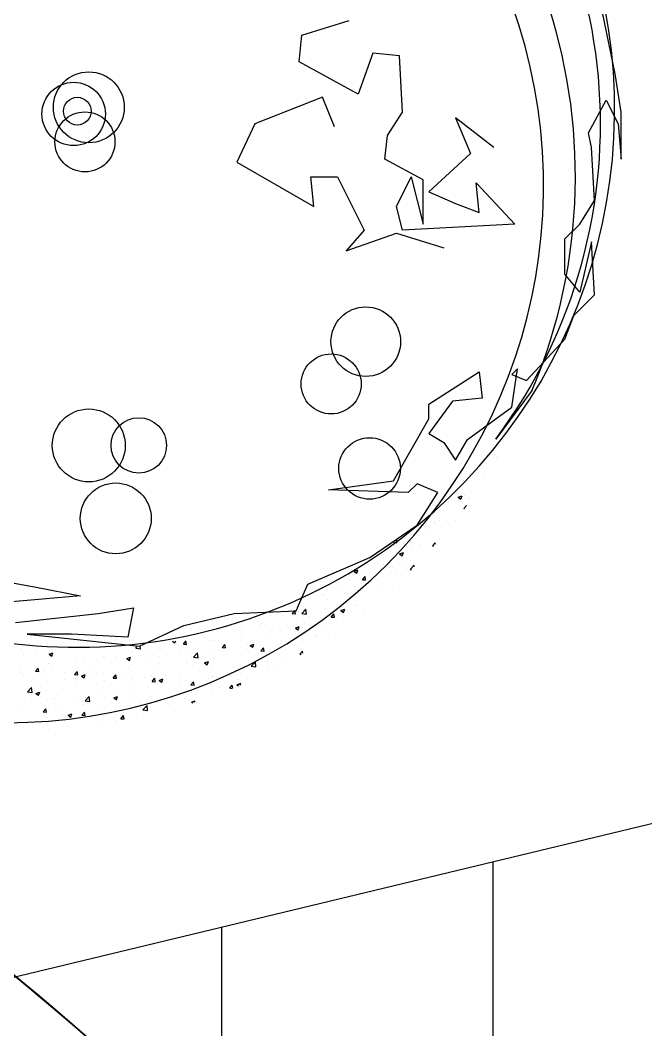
# Model space of a CAD drawing. Extents: x 652 to 897, y 187 to 370.
# Drawn here: x 831.361 to 831.91, y 223.613 to 224.5 of the extents above; entities that cross this region are included whole.
import ezdxf

# ---------------------------------------------------------------- set-up
doc = ezdxf.new("R2010")
doc.units = 0
doc.layers.get('0').update_dxf_attribs({"linetype": 'CONTINUOUS'})
doc.layers.add('40', color=3, linetype='CONTINUOUS')
doc.layers.add('ROAD', color=1, linetype='CONTINUOUS')

# ---------------------------------------------------------------- blocks, each defined once
blk = doc.blocks.new('PLANT90')
for radius, start, end in [(5000, 98.1984, 120.329), (5000, 53.1984, 75.329), (4350, 98.1984, 120.329), (4350, 53.1984, 75.329), (5000, 143.1984, 165.329), (4350, 143.1984, 165.329), (5000, 8.1984, 30.329), (4350, 8.1984, 30.329), (4350, 188.1984, 210.329), (5000, 188.1984, 210.329), (4350, 323.1984, 345.329), (5000, 323.1984, 345.329), (4350, 233.1984, 255.329), (4350, 278.1984, 300.329), (5000, 233.1984, 255.329), (5000, 278.1984, 300.329)]:
    blk.add_arc((121.2, -11.9), radius, start, end)
blk = doc.blocks.new('WH34')
at = {"layer": '40', "color": 3}
for p, q in [((214.18, -111.43), (197.29, -134.05)), ((211.74, -116.64), (211.74, -116.64)), ((207.33, -121.23), (207.33, -121.23)), ((198.15, -135.16), (198.15, -135.16)), ((202.36, -133.94), (202.36, -133.94)), ((196.53, -141.12), (196.53, -141.12)), ((197.85, -143.48), (197.85, -143.48)), ((198.28, -141.97), (198.28, -141.97)), ((187.94, -149.11), (187.94, -149.11)), ((182.23, -153.08), (182.23, -153.08)), ((184.91, -153.41), (184.91, -153.41)), ((189.42, -149.51), (189.42, -149.51)), ((191.7, -151.83), (191.7, -151.83)), ((175.66, -162.94), (175.66, -162.94)), ((179.17, -158.86), (179.17, -158.86)), ((179.94, -160.97), (181.69, -160.3)), ((179.94, -160.97), (181.19, -161.81)), ((181.18, -161.81), (181.69, -160.3)), ((182.91, -160.36), (182.91, -160.36)), ((184.61, -161.73), (184.61, -161.73)), ((185.13, -161.69), (185.13, -161.69)), ((171.77, -163.49), (171.77, -163.49)), ((182.53, -166.18), (183.73, -164.74)), ((182.53, -166.18), (182.81, -166.2)), ((183.76, -164.93), (183.73, -164.75)), ((171.47, -171.81), (171.47, -171.81)), ((174.3, -171.64), (174.3, -171.64)), ((178.55, -171.55), (178.55, -171.55)), ((162.82, -173.62), (162.82, -173.62)), ((166.23, -174.43), (166.23, -174.43)), ((169.08, -172.8), (169.08, -172.8)), ((150.13, -181.85), (150.31, -181.63)), ((150.13, -181.85), (151.63, -181.98)), ((151.63, -181.98), (151.41, -180.79)), ((152.72, -180.28), (152.72, -180.28)), ((158.18, -182.01), (158.18, -182.01)), ((167.3, -177.78), (167.3, -177.78)), ((168.06, -183.42), (169.27, -181.98)), ((169.39, -182.63), (169.27, -181.98)), ((171.17, -180.13), (171.17, -180.13)), ((152.85, -187.16), (154.6, -186.49)), ((154.1, -188.01), (154.6, -186.5)), ((155.98, -183.78), (155.98, -183.78)), ((156.25, -183.48), (156.25, -183.48)), ((158.71, -185.77), (158.71, -185.77)), ((162.5, -182.66), (162.5, -182.66)), ((168.06, -183.42), (168.65, -183.47)), ((144.13, -188.27), (144.13, -188.27)), ((152.85, -187.16), (154.1, -188)), ((157.88, -190.33), (157.88, -190.33)), ((131.85, -195.23), (133.6, -194.56)), ((131.85, -195.23), (133.09, -196.07)), ((133.09, -196.07), (133.6, -194.56)), ((133.88, -195.42), (133.88, -195.42)), ((137.77, -195.99), (137.77, -195.99)), ((145.25, -191.93), (145.25, -191.93)), ((149.67, -193.34), (149.67, -193.34)), ((155.93, -192.52), (155.93, -192.52)), ((157.68, -194.43), (159.62, -192.4)), ((157.68, -194.43), (158.15, -194.5)), ((159.69, -192.96), (159.62, -192.4)), ((129.7, -198.79), (129.7, -198.79)), ((135.67, -199.08), (136.88, -197.65)), ((135.67, -199.08), (137.16, -199.21)), ((137.16, -199.22), (136.87, -197.65)), ((139.1, -199.52), (139.1, -199.52)), ((143.04, -199.35), (143.04, -199.35)), ((144.95, -200.25), (144.95, -200.25)), ((151.12, -196.55), (151.12, -196.55)), ((153.68, -197.02), (153.68, -197.02)), ((119.13, -203.89), (119.13, -203.89)), ((124.52, -202.03), (124.52, -202.03)), ((127.3, -205.28), (127.3, -205.28)), ((132.11, -202.01), (132.11, -202.01)), ((143.09, -203.2), (143.09, -203.2)), ((149.35, -202.38), (149.35, -202.38)), ((111.58, -207.35), (111.58, -207.35)), ((117.84, -206.53), (117.84, -206.53)), ((119.45, -208.13), (119.45, -208.13)), ((132.8, -208.7), (132.8, -208.7)), ((103.28, -214.75), (104.48, -213.31)), ((104.77, -214.88), (104.48, -213.32)), ((106.19, -213.81), (106.19, -213.81)), ((107.63, -214.64), (109.58, -212.62)), ((107.63, -214.64), (109.85, -214.99)), ((109.85, -214.99), (109.58, -212.62)), ((118.82, -212.21), (118.82, -212.21)), ((125.77, -213.36), (127.52, -212.68)), ((125.77, -213.36), (127.01, -214.2)), ((127.01, -214.2), (127.51, -212.69)), ((131.81, -210.34), (131.81, -210.34)), ((136.52, -213.06), (136.52, -213.06)), ((89.21, -219.29), (89.21, -219.29)), ((93.36, -215.57), (93.36, -215.57)), ((103.28, -214.75), (104.77, -214.88)), ((105, -217.21), (105, -217.21)), ((111.26, -216.39), (111.26, -216.39)), ((120.73, -215.14), (120.73, -215.14)), ((121.21, -216.32), (122.41, -214.88)), ((121.21, -216.32), (122.7, -216.45)), ((122.7, -216.45), (122.41, -214.89)), ((123.49, -216.94), (123.49, -216.94)), ((73.48, -221.36), (73.48, -221.36)), ((79.74, -220.54), (79.74, -220.54)), ((79.82, -222.58), (79.82, -222.58)), ((87.89, -219.78), (87.89, -219.78)), ((93.05, -223.89), (93.05, -223.89)), ((93.16, -223.14), (93.16, -223.14)), ((94.33, -221.95), (94.33, -221.95)), ((101.24, -220.35), (101.24, -220.35)), ((104.76, -221.42), (106.51, -220.75)), ((104.76, -221.42), (106, -222.26)), ((105.89, -222.13), (105.89, -222.13)), ((106, -222.26), (106.51, -220.75)), ((106.51, -223.7), (106.51, -223.7)), ((108.91, -219.45), (108.91, -219.45)), ((114.58, -220.91), (114.58, -220.91)), ((118.52, -220.53), (118.52, -220.53)), ((47.93, -227.55), (49.07, -228.32)), ((49.07, -228.32), (49.42, -227.26)), ((52.95, -228.85), (54.16, -227.41)), ((54.44, -228.98), (54.15, -227.42)), ((65.17, -226.95), (65.17, -226.95)), ((67.44, -227.37), (67.44, -227.37)), ((79.75, -224.45), (79.75, -224.45)), ((80.07, -225.77), (80.07, -225.77)), ((98.42, -227.07), (98.42, -227.07)), ((100.32, -227.44), (100.32, -227.44)), ((104.68, -226.25), (104.68, -226.25)), ((114.15, -225), (114.15, -225)), ((114.9, -224.93), (114.9, -224.93)), ((119.85, -224.27), (119.85, -224.27)), ((-21.99, -231.28), (-21.99, -231.28)), ((-14.8, -232.99), (-14.8, -232.99)), ((-9.11, -233.54), (-7.36, -232.87)), ((-7.87, -234.38), (-7.36, -232.87)), ((28.99, -232.6), (28.99, -232.6)), ((30.9, -230.72), (31.48, -230.12)), ((30.9, -230.72), (33.12, -231.07)), ((33.12, -231.07), (32.99, -229.93)), ((36.01, -231.96), (36.01, -231.96)), ((41.62, -231), (41.62, -231)), ((42.88, -230.8), (42.88, -230.8)), ((50.59, -229.46), (50.59, -229.46)), ((51.12, -233.3), (51.12, -233.3)), ((52.95, -228.85), (54.44, -228.98)), ((54.61, -229.13), (54.61, -229.13)), ((56.23, -231.36), (56.23, -231.36)), ((57.58, -234.86), (59.53, -232.83)), ((59.8, -235.21), (59.53, -232.83)), ((66.91, -231.22), (66.91, -231.22)), ((69.57, -231.93), (69.57, -231.93)), ((70.88, -230.42), (72.09, -228.98)), ((70.88, -230.42), (72.38, -230.55)), ((71.16, -232.44), (71.16, -232.44)), ((72.37, -230.55), (72.09, -228.98)), ((73.17, -230.4), (73.17, -230.4)), ((82.63, -229.15), (82.63, -229.15)), ((82.92, -232.49), (82.92, -232.49)), ((83.75, -229.48), (85.5, -228.81)), ((83.75, -229.48), (85, -230.32)), ((85, -230.32), (85.5, -228.81)), ((85.74, -229.94), (85.74, -229.94)), ((88.81, -231.99), (90.02, -230.55)), ((88.81, -231.99), (90.31, -232.12)), ((90.31, -232.12), (90.02, -230.55)), ((92.75, -232.22), (92.75, -232.22)), ((96.26, -233.05), (96.26, -233.05)), ((105.59, -230.46), (105.59, -230.46)), ((106.74, -233.56), (107.95, -232.12)), ((108.13, -233.08), (107.95, -232.12)), ((-21.06, -233.81), (-21.06, -233.81)), ((-9.45, -237.84), (-9.45, -237.84)), ((-9.11, -233.54), (-7.86, -234.38)), ((3.17, -236.24), (3.17, -236.24)), ((6.85, -236.96), (6.85, -236.96)), ((16.16, -234.36), (16.16, -234.36)), ((19.6, -237.45), (19.6, -237.45)), ((21.43, -234.46), (21.43, -234.46)), ((26.82, -235.54), (28.57, -234.87)), ((26.82, -235.54), (28.06, -236.38)), ((28.06, -236.39), (28.57, -234.88)), ((35.39, -235.37), (35.39, -235.37)), ((41.65, -234.55), (41.65, -234.55)), ((42, -237.45), (42, -237.45)), ((54.3, -237.45), (54.3, -237.45)), ((56.58, -234.95), (56.58, -234.95)), ((57.58, -234.86), (59.8, -235.2)), ((62.75, -237.55), (64.5, -236.87)), ((62.75, -237.55), (63.99, -238.39)), ((63.99, -238.39), (64.5, -236.88)), ((67.14, -235.69), (67.14, -235.69)), ((79.77, -234.09), (79.77, -234.09)), ((84.26, -239), (86.21, -236.97)), ((86.48, -239.34), (86.21, -236.97)), ((91.85, -236.93), (91.85, -236.93)), ((98.11, -236.11), (98.11, -236.11)), ((106.74, -233.56), (107.24, -233.6)), ((-22.31, -241.97), (-22.31, -241.97)), ((-22.29, -239.6), (-22.29, -239.6)), ((-15.37, -241.32), (-15.37, -241.32)), ((-15.31, -241.38), (-14.1, -239.94)), ((-15.31, -241.38), (-13.81, -241.51)), ((-13.81, -241.51), (-14.1, -239.94)), ((-11.91, -241.6), (-11.91, -241.6)), ((-7.73, -239.47), (-7.73, -239.47)), ((-2.02, -241.88), (-2.02, -241.88)), ((2.62, -242.95), (3.83, -241.51)), ((4.12, -243.08), (3.83, -241.51)), ((3.88, -239.52), (3.88, -239.52)), ((10.14, -238.7), (10.14, -238.7)), ((11.32, -242.45), (11.32, -242.45)), ((12.84, -242.45), (12.84, -242.45)), ((15.85, -242.69), (15.85, -242.69)), ((27.42, -239.95), (27.42, -239.95)), ((28.69, -240.93), (28.69, -240.93)), ((41.32, -239.32), (41.32, -239.32)), ((60.33, -241.08), (60.33, -241.08)), ((66.59, -240.26), (66.59, -240.26)), ((76.06, -239.01), (76.06, -239.01)), ((79.46, -242.41), (79.46, -242.41)), ((80.7, -241.19), (80.7, -241.19)), ((84.26, -239), (86.49, -239.34)), ((92.45, -240.54), (92.45, -240.54)), ((95.28, -238.69), (95.28, -238.69)), ((-21.38, -242.85), (-21.38, -242.85)), ((-10.1, -244.68), (-10.1, -244.68)), ((-9.76, -246.16), (-9.76, -246.16)), ((-1.74, -244.96), (-1.74, -244.96)), ((2.62, -242.95), (4.12, -243.08)), ((2.87, -244.56), (2.87, -244.56)), ((3.25, -245.24), (3.25, -245.24)), ((5.81, -243.61), (7.57, -242.94)), ((5.81, -243.61), (7.06, -244.45)), ((7.06, -244.45), (7.56, -242.94)), ((13.03, -247.31), (13.03, -247.31)), ((16.59, -245.8), (16.59, -245.8)), ((20.56, -244.52), (21.76, -243.08)), ((20.56, -244.52), (22.05, -244.65)), ((22.05, -244.65), (21.76, -243.08)), ((24.67, -243.01), (24.67, -243.01)), ((28.82, -245.23), (28.82, -245.23)), ((29.94, -246.37), (29.94, -246.37)), ((35.07, -244.41), (35.07, -244.41)), ((38.01, -243.57), (38.01, -243.57)), ((38.49, -246.08), (39.69, -244.65)), ((38.49, -246.08), (39.98, -246.22)), ((39.98, -246.22), (39.69, -244.65)), ((41.74, -245.61), (43.49, -244.94)), ((41.74, -245.61), (42.99, -246.45)), ((42.99, -246.45), (43.49, -244.94)), ((43.28, -246.93), (43.28, -246.93)), ((44.54, -243.16), (44.54, -243.16)), ((51.36, -244.14), (51.36, -244.14)), ((51.55, -246.2), (51.55, -246.2)), ((54, -245.77), (54, -245.77)), ((56.42, -247.65), (57.62, -246.22)), ((57.91, -247.79), (57.62, -246.22)), ((64.7, -244.7), (64.7, -244.7)), ((66.13, -243.69), (66.13, -243.69)), ((66.83, -244.01), (66.83, -244.01)), ((77.67, -247.61), (79.42, -246.94)), ((78.05, -245.26), (78.05, -245.26)), ((79.13, -247.8), (79.42, -246.94)), ((-19.15, -250.94), (-17.2, -248.91)), ((-19.15, -250.94), (-16.92, -251.28)), ((-18.49, -251.46), (-18.49, -251.46)), ((-16.92, -251.28), (-17.2, -248.91)), ((-16.32, -247.46), (-16.32, -247.46)), ((-15.19, -251.67), (-13.44, -251)), ((-15.19, -251.67), (-13.95, -252.51)), ((-13.95, -252.51), (-13.44, -251)), ((-2.7, -249.38), (-2.7, -249.38)), ((3.56, -248.56), (3.56, -248.56)), ((15.55, -251.01), (15.55, -251.01)), ((22.39, -251.2), (22.39, -251.2)), ((28.39, -249.25), (28.39, -249.25)), ((36.97, -248.7), (36.97, -248.7)), ((41.01, -247.65), (41.01, -247.65)), ((53.75, -250.94), (53.75, -250.94)), ((56.42, -247.65), (57.91, -247.78)), ((56.63, -247.5), (56.63, -247.5)), ((60.01, -250.12), (60.01, -250.12)), ((69.48, -248.87), (69.48, -248.87)), ((69.97, -248.06), (69.97, -248.06)), ((74.35, -249.22), (75.56, -247.79)), ((74.35, -249.22), (75.52, -249.32)), ((75.81, -249.2), (75.55, -247.79)), ((77.67, -247.61), (78.41, -248.11)), ((-20.34, -254.03), (-20.34, -254.03)), ((-10.06, -254.48), (-10.06, -254.48)), ((-7, -254.59), (-7, -254.59)), ((-6.77, -256.21), (-6.77, -256.21)), ((2.57, -252.88), (2.57, -252.88)), ((6.35, -255.15), (6.35, -255.15)), ((7.53, -255.07), (9.48, -253.04)), ((7.53, -255.07), (9.76, -255.42)), ((7.81, -253.7), (7.81, -253.7)), ((9.76, -255.42), (9.48, -253.05)), ((19.69, -255.72), (19.69, -255.72)), ((20.74, -253.67), (22.49, -253)), ((20.74, -253.67), (21.98, -254.51)), ((21.98, -254.51), (22.49, -253)), ((22.24, -255.09), (22.24, -255.09)), ((28.5, -254.27), (28.5, -254.27)), ((33.04, -256.28), (33.04, -256.28)), ((37.97, -253.02), (37.97, -253.02)), ((40.71, -255.97), (40.71, -255.97)), ((53.69, -254.1), (53.69, -254.1)), ((56.67, -255.68), (58.42, -255)), ((56.67, -255.68), (57.24, -256.06)), ((58.16, -255.76), (58.42, -255.01)), ((66.53, -252.33), (66.53, -252.33)), ((-21.35, -258.71), (-21.35, -258.71)), ((-11.84, -260.18), (-10.63, -258.75)), ((-11.84, -260.18), (-10.34, -260.31)), ((-10.35, -260.32), (-10.63, -258.75)), ((-9.28, -259.24), (-9.28, -259.24)), ((-3.02, -258.42), (-3.02, -258.42)), ((-0.27, -261.74), (1.48, -261.06)), ((0.97, -262.58), (1.48, -261.07)), ((2.26, -261.2), (2.26, -261.2)), ((6.09, -261.75), (7.3, -260.32)), ((6.45, -257.17), (6.45, -257.17)), ((7.59, -261.89), (7.3, -260.32)), ((15.25, -259.33), (15.25, -259.33)), ((28.08, -257.57), (28.08, -257.57)), ((34.21, -259.21), (36.16, -257.18)), ((34.21, -259.21), (36.44, -259.56)), ((36.44, -259.56), (36.16, -257.18)), ((46.38, -256.84), (46.38, -256.84)), ((-10.37, -262.81), (-10.37, -262.81)), ((-0.27, -261.74), (0.98, -262.58)), ((6.09, -261.75), (7.59, -261.88)), ((15.66, -264.95), (15.66, -264.95)), ((21.92, -264.13), (21.92, -264.13)), ((24.02, -263.32), (25.23, -261.88)), ((24.02, -263.32), (25.52, -263.45)), ((25.52, -263.45), (25.23, -261.89)), ((31.39, -262.88), (31.39, -262.88)), ((-11.87, -267.36), (-11.87, -267.36)), ((-9.59, -268.28), (-9.59, -268.28)), ((-0.13, -267.03), (-0.13, -267.03))]:
    blk.add_line(p, q, dxfattribs=at)
for points in [[(-53.33, -195.66), (-15.1, -202.48), (5.37, -206.58), (-42.41, -210.67)], [(-24.66, -218.85), (13.56, -214.76), (29.94, -212.03), (27.21, -225.67), (1.28, -224.31), (-19.2, -224.31), (32.67, -229.77), (53.15, -220.22), (76.35, -214.76), (105.02, -213.4), (110.48, -201.12), (139.14, -188.84), (160.98, -173.84), (170.54, -158.83), (160.98, -154.74), (156.89, -158.83), (120.03, -157.47), (150.06, -153.38), (166.44, -124.73), (166.44, -117.91), (189.65, -102.91), (191.01, -115.19), (177.36, -116.55), (166.44, -131.55), (173.27, -135.65), (178.73, -143.83), (184.19, -134.28), (204.66, -119.28), (207.39, -101.54), (204.66, -104.27), (211.49, -107), (229.23, -87.9), (233.33, -76.99), (242.88, -67.44), (241.52, -42.89), (236.06, -66.08), (229.23, -57.9), (229.23, -41.53), (236.06, -34.71), (242.88, -23.79), (241.52, 0.76), (240.15, 7.58), (248.34, 22.58), (253.8, 11.67), (255.17, -4.7), (255.17, 17.13), (252.44, 34.86), (245.61, 67.6)], [(196.47, 0.76), (178.73, 14.4), (185.55, -1.97), (166.44, -19.7), (178.73, -25.16), (189.65, -29.25), (188.28, -15.61), (206.03, -34.71), (154.16, -37.43), (151.43, -26.52), (158.25, -12.88), (163.71, -34.71), (163.71, -14.25), (145.97, -4.7), (147.33, 6.22), (154.16, 17.13), (152.79, 43.04), (140.51, 44.41), (133.68, 25.31), (106.38, 40.32), (107.75, 52.59), (129.59, 59.41)], [(122.76, 10.31), (117.3, 23.95), (85.91, 11.67), (77.72, -6.06), (113.21, -26.52), (111.84, -12.88), (124.13, -12.88), (136.41, -37.43), (128.22, -46.98), (151.43, -38.8), (173.27, -45.62)]]:
    blk.add_lwpolyline(points, dxfattribs=at)
for centre, radius in [((9.25, 19.31), 16.38), ((2.25, 16.23), 14.64), ((3.91, 17.53), 6.4), ((7.47, 3.32), 13.88), ((137.22, -89.03), 16.08), ((121.22, -108.57), 13.88), ((9.25, -136.99), 16.86), ((32.35, -136.99), 12.81), ((138.99, -147.64), 14.21), ((21.69, -170.73), 16.38)]:
    blk.add_circle(centre, radius, dxfattribs=at)
for centre, radius, start, end in [((3.62, 18.35), 248.62, 147.5437, 215.7516), ((-28.96, -16.89), 248.31, 153.0525, 227.8925), ((-22.12, -12.48), 256.18, 227.4192, 337.2791), ((2.14, 11.64), 243.54, 214.674, 323.2562)]:
    blk.add_arc(centre, radius, start, end, dxfattribs=at)

msp = doc.modelspace()

# ---------------------------------------------------------------- hatches: boundary and pattern name
h = msp.add_hatch()
h.set_pattern_fill('EARTH', color=3, scale=0.08, style=0)
h.set_pattern_definition([(0, (621.5108, 27.919), (0.508, 0.508), [0.508, -0.508]), (0, (621.5108, 28.1095), (0.508, 0.508), [0.508, -0.508]), (0, (621.5108, 28.3), (0.508, 0.508), [0.508, -0.508]), (90, (621.5743, 28.3635), (-0.508, 0.508), [0.508, -0.508]), (90, (621.7648, 28.3635), (-0.508, 0.508), [0.508, -0.508]), (90, (621.9553, 28.3635), (-0.508, 0.508), [0.508, -0.508])])
edge = h.paths.add_edge_path()
edge.add_line((836.48172, 234.55135), (836.79496, 234.62684))
edge.add_spline(control_points=[(836.79496, 234.62684), (836.76202, 234.68681), (836.68795, 234.81663), (836.52906, 234.92848), (836.44613, 234.90947), (836.41295, 234.89468)], knot_values=[40.856232, 40.856232, 40.856232, 40.856232, 41.009437, 41.154868, 41.257831, 41.257831, 41.257831, 41.257831], degree=3, periodic=0)
edge.add_arc((836.36271, 234.8822), 0.05177, -133.98029, 13.94199, ccw=False)
edge.add_spline(control_points=[(836.32676, 234.84495), (836.30747, 234.83264), (836.24151, 234.79103), (836.17014, 234.77127), (836.12199, 234.7569), (836.12062, 234.75649)], knot_values=[41.348854, 41.348854, 41.348854, 41.348854, 41.410523, 41.559495, 41.563888, 41.563888, 41.563888, 41.563888], degree=3, periodic=0)
edge.add_arc((836.08365, 234.79274), 0.05177, 256.70458, 315.56118, ccw=False)
edge.add_spline(control_points=[(836.07175, 234.74236), (836.06805, 234.74137), (836.06434, 234.74042), (836.06061, 234.73949)], knot_values=[41.616129, 41.616129, 41.616129, 41.616129, 41.627907, 41.627907, 41.627907, 41.627907], degree=3, periodic=0)
edge.add_spline(control_points=[(836.06061, 234.73949), (836.03509, 234.73316), (835.97173, 234.72165), (835.89095, 234.72938), (835.86713, 234.75111)], knot_values=[41.627907, 41.627907, 41.627907, 41.627907, 41.708468, 41.820399, 41.820399, 41.820399, 41.820399], degree=3, periodic=0)
edge.add_line((835.86713, 234.75111), (835.89725, 234.64144))
edge.add_line((835.89725, 234.64144), (835.89414, 234.58682))
edge.add_line((835.89414, 234.58682), (835.98068, 234.62121))
edge.add_arc((835.93105, 234.60647), 0.05177, 16.54376, 26.78117)
edge.add_arc((835.98631, 234.68077), 0.05177, 206.81187, 259.9413, ccw=False)
edge.add_line((835.9401, 234.65742), (836.03594, 234.69552))
edge.add_arc((835.98631, 234.68077), 0.05177, -100.0587, 16.54376, ccw=False)
edge.add_arc((835.93105, 234.60647), 0.05177, -40.94522, 26.78117, ccw=False)
edge.add_line((835.97015, 234.57255), (836.00364, 234.58586))
edge.add_arc((835.95401, 234.57112), 0.05177, -153.18813, 16.54376, ccw=False)
edge.add_line((835.90781, 234.54776), (835.92591, 234.55496))
edge.add_arc((835.93105, 234.60647), 0.05177, 223.09051, 264.30085, ccw=False)
edge.add_line((835.89324, 234.57111), (835.89011, 234.51613))
edge.add_line((835.89011, 234.51613), (835.91173, 234.52473))
edge.add_arc((835.8621, 234.50998), 0.05177, -61.03147, 16.54376, ccw=False)
edge.add_line((835.88718, 234.46469), (835.88684, 234.4588))
edge.add_line((835.88684, 234.4588), (835.89328, 234.43208))
edge.add_line((835.89328, 234.43208), (835.90758, 234.43777))
edge.add_arc((835.85795, 234.42302), 0.05177, -20.53851, 16.54376, ccw=False)
edge.add_line((835.90643, 234.40486), (835.93725, 234.41712))
edge.add_arc((835.88763, 234.40237), 0.05177, -62.52426, 16.54376, ccw=False)
edge.add_line((835.91151, 234.35644), (835.91561, 234.33943))
edge.add_line((835.91561, 234.33943), (835.96821, 234.36034))
edge.add_arc((835.91858, 234.3456), 0.05177, -59.99228, 16.54376, ccw=False)
edge.add_arc((835.9147, 234.29192), 0.03106, 3.50899, 16.54443, ccw=False)
edge.add_line((835.9457, 234.29382), (836.02731, 234.32626))
edge.add_arc((835.97768, 234.31152), 0.05177, -39.57226, 16.54376, ccw=False)
edge.add_line((836.01759, 234.27854), (836.05232, 234.29234))
edge.add_arc((836.08067, 234.30504), 0.03106, 204.11456, 206.81187)
edge.add_line((836.05295, 234.29102), (836.11045, 234.31388))
edge.add_arc((836.08067, 234.30504), 0.03106, -99.75907, 16.54376, ccw=False)
edge.add_arc((836.04531, 234.28208), 0.03106, 244.27747, 345.73044, ccw=False)
edge.add_arc((836.0164, 234.28106), 0.03106, 218.35874, 299.78145, ccw=False)
edge.add_arc((835.97768, 234.31152), 0.05177, 227.47553, 286.09734, ccw=False)
edge.add_line((835.94269, 234.27336), (835.93827, 234.27161))
edge.add_arc((835.9085, 234.26276), 0.03106, -22.39266, 16.54376, ccw=False)
edge.add_arc((835.88603, 234.24316), 0.05177, 5.93074, 8.62922, ccw=False)
edge.add_line((835.93753, 234.24851), (835.9673, 234.12499))
edge.add_line((835.9673, 234.12499), (835.99783, 234.13712))
edge.add_arc((835.9482, 234.12238), 0.05177, 5.57441, 16.54376, ccw=False)
edge.add_line((835.99973, 234.12741), (836.02674, 234.13815))
edge.add_arc((835.97711, 234.12341), 0.05177, -86.656, 16.54376, ccw=False)
edge.add_line((835.98013, 234.07172), (835.99872, 233.9946))
edge.add_line((835.99872, 233.9946), (836.03256, 234.00805))
edge.add_arc((836.06666, 234.047), 0.05177, 206.81187, 228.79825, ccw=False)
edge.add_line((836.02045, 234.02365), (836.11629, 234.06174))
edge.add_arc((836.06666, 234.047), 0.05177, -103.35206, 16.54376, ccw=False)
edge.add_arc((836.00315, 234.00135), 0.05177, 277.02425, 354.77511, ccw=False)
edge.add_line((836.00948, 233.94996), (836.02048, 233.90433))
edge.add_line((836.02048, 233.90433), (836.10618, 233.9384))
edge.add_arc((836.05656, 233.92366), 0.05177, -126.35558, 16.54376, ccw=False)
edge.add_line((836.02587, 233.88197), (836.22354, 233.06179))
edge.add_line((836.22354, 233.06179), (836.80684, 233.20237))
edge.add_line((836.80684, 233.20237), (836.48172, 234.55135))
h.paths.add_polyline_path([(837.76963, 235.11433, -0.110627), (837.75715, 235.12628), (837.76143, 235.1286, -0.05611), (837.75574, 235.13537), (837.76354, 235.13961), (837.74329, 235.22364, -0.23243), (837.70842, 235.224, -0.465286), (837.64821, 235.22976, -0.17384), (837.6268, 235.24569), (837.64014, 235.25293, -0.334406), (837.59528, 235.26873), (837.66449, 235.30629, -0.334406), (837.65329, 235.26006), (837.69602, 235.28325, -0.167607), (837.69796, 235.25755), (837.71704, 235.2679, -0.103389), (837.72028, 235.25205), (837.73457, 235.25981), (837.71727, 235.33158, -0.018764), (837.71554, 235.33399), (837.71656, 235.33454), (837.70049, 235.4012, -0.591051), (837.63147, 235.39541), (837.69374, 235.42921), (837.68658, 235.45892), (836.06061, 235.06703, -0.82009), (835.9619, 235.04324), (835.87054, 235.02123, -0.26866), (835.82326, 234.99986, -0.121109), (835.80249, 234.98644), (835.80723, 234.9692), (835.86607, 234.88601), (835.86279, 234.88471, -0.304721), (835.84557, 234.82959), (835.89725, 234.64144), (835.89414, 234.58682), (835.98068, 234.62121, 0.044699), (835.97727, 234.6298, -0.236065), (835.9401, 234.65742), (836.03594, 234.69552, -0.557751), (835.97727, 234.6298, -0.304426), (835.97015, 234.57255), (836.00364, 234.58586, -0.914181), (835.90781, 234.54776), (835.92591, 234.55496, -0.181777), (835.89324, 234.57111), (835.89011, 234.51613), (835.91173, 234.52473, -0.352034), (835.88718, 234.46469), (835.88684, 234.4588), (835.89328, 234.43208), (835.90758, 234.43777, -0.163229), (835.90643, 234.40486), (835.93725, 234.41712, -0.359372), (835.91151, 234.35644), (835.91561, 234.33943), (835.96821, 234.36034, -0.346946), (835.94448, 234.30077, -0.056939), (835.9457, 234.29382), (836.02731, 234.32626, -0.249866), (836.01759, 234.27854), (836.04617, 234.2899, -0.081374), (836.04744, 234.27994), (836.05778, 234.28405, -0.068611), (836.05295, 234.29102), (836.11045, 234.31388, -0.556038), (836.07541, 234.27442, -0.474049), (836.03182, 234.2541, -0.371016), (835.99204, 234.26178, -0.261514), (835.94269, 234.27336), (835.93827, 234.27161, -0.171546), (835.93722, 234.25093, -0.011775), (835.93753, 234.24851), (835.9673, 234.12499), (835.99783, 234.13712, -0.047899), (835.99973, 234.12741), (836.02674, 234.13815, -0.483418), (835.98013, 234.07172), (835.99872, 233.9946), (836.03256, 234.00805, -0.096229), (836.02045, 234.02365), (836.11629, 234.06174, -0.576744), (836.0547, 233.99663, -0.352896), (836.00948, 233.94996), (836.02048, 233.90433), (836.10618, 233.9384, -0.71923), (836.02587, 233.88197), (836.22354, 233.06179), (836.80684, 233.20237), (836.48172, 234.55135), (837.82717, 234.87562)])
h.paths.add_polyline_path([(836.94742, 232.61908), (836.36413, 232.47849), (836.69506, 231.10541), (835.31845, 230.77363), (835.45903, 230.19033), (837.39071, 230.65589, 0.00061), (837.40527, 230.71941)])
h.paths.add_polyline_path([(833.53029, 229.72548), (834.87573, 230.04975), (834.73515, 230.63305), (832.8064, 230.16819), (833.27211, 228.23592), (833.85541, 228.3765)])
h.paths.add_polyline_path([(833.99599, 227.7932), (833.41269, 227.65262), (833.74363, 226.27954), (832.36702, 225.94776), (832.5076, 225.36446), (834.46751, 225.83682)])
h.paths.add_polyline_path([(830.57885, 224.8996), (831.9243, 225.22387), (831.78372, 225.80717), (829.85497, 225.34232), (830.32068, 223.41004), (830.90398, 223.55063)])
h = msp.add_hatch()
h.set_pattern_fill('HOUND', color=1, scale=0.15, style=0)
h.set_pattern_definition([(0, (621.5108, 27.919), (0.9525, 0.238125), [3.81, -1.905]), (90, (621.5108, 27.919), (-0.238125, -0.9525), [3.81, -1.905])])
h.paths.add_polyline_path([(832.03608, 227.32084), (833.41269, 227.65262), (833.27211, 228.23592), (831.3122, 227.76355), (831.78372, 225.80717), (832.36702, 225.94776)])
h.paths.add_polyline_path([(832.5076, 225.36446), (831.9243, 225.22387), (832.24942, 223.8749), (830.90398, 223.55063), (831.04456, 222.96733), (832.97331, 223.43219)])
h.paths.add_polyline_path([(828.36077, 222.93768), (828.83229, 220.9813), (829.41559, 221.12188), (829.08465, 222.49496), (830.46126, 222.82675), (830.32068, 223.41004)])
h.paths.add_polyline_path([(834.98752, 232.14671), (836.36413, 232.47849), (836.22354, 233.06179), (834.26364, 232.58943), (834.73515, 230.63305), (835.31845, 230.77363)])
h = msp.add_hatch()
h.set_pattern_fill('AR-SAND,_O', color=3, scale=0.015)
h.set_pattern_definition([(37.5, (621.5108, 27.919), (-0.0240005, 0.7341199), [0, -0.57912, 0, -0.6477, 0, -0.619125]), (7.5, (621.5108, 27.919), (0.674285, 1.0752377), [0, -0.31242, 0, -0.52197, 0, -0.200025]), (327.5, (621.04217, 27.919), (1.1864886, 0.0021558), [0, -0.1905, 0, -0.6858, 0, -0.89535]), (317.5, (621.0422, 27.919), (1.1453347, 0.334394), [0, -0.09525, 0, -0.44958, 0, -0.51435])])
h.paths.add_polyline_path([(841.74247, 220.79224), (844.24247, 220.79224), (844.24247, 219.29224), (841.74247, 219.29224)], flags=17)
edge = h.paths.add_edge_path()
edge.add_line((829.12775, 206.58747), (856.57996, 206.66963))
edge.add_arc((856.57397, 208.66963), 2, 270.17148, 416.7596)
edge.add_arc((874.78416, 236.45493), 31.22099, 197.129267, 236.759601, ccw=False)
edge.add_arc((843.03676, 226.6704), 2, 17.12927, 162.50637)
edge.add_arc((811.35223, 236.65663), 31.22099, 302.336358, 342.506365, ccw=False)
edge.add_arc((829.12176, 208.58746), 2, 122.33636, 270.17148)
edge = h.paths.add_edge_path()
edge.add_spline(control_points=[(842.99247, 221.80548), (842.44982, 221.8474), (840.847, 221.9712), (840.29884, 218.87084), (842.80096, 216.01731), (843.91483, 209.55908), (837.06491, 205.72445), (831.38431, 208.03653), (831.11188, 212.5691), (832.79424, 213.98378), (833.51693, 214.54358)], knot_values=[0, 0, 0, 0, 1.492724, 4.408963, 6.477104, 13.071181, 20.515409, 25.146135, 28.936947, 31.578152, 31.578152, 31.578152, 31.578152], degree=3, periodic=0)
edge.add_arc((836.00625, 212.35601), 3.31394, -104.58332, 138.69162, ccw=False)
edge.add_spline(control_points=[(835.17184, 209.14884), (835.2786, 209.11959), (835.38981, 209.09425), (835.80523, 209.0191), (836.12529, 208.99618), (837.0178, 209.02876), (837.60717, 209.15652), (838.46279, 209.50135), (838.76147, 209.65744), (839.30482, 210.01223), (839.54793, 210.20989), (839.96441, 210.63102), (840.13825, 210.85432), (840.40851, 211.30422), (840.50748, 211.53177), (840.68409, 212.14768), (840.73471, 212.56499), (840.71134, 213.45576), (840.637, 213.92692), (840.44556, 214.59444), (840.37268, 214.80304), (840.20657, 215.20499), (840.11261, 215.3995), (839.91236, 215.75985), (839.81557, 215.90927), (839.58158, 216.2477), (839.48738, 216.38232), (839.30365, 216.6606), (839.21484, 216.80046), (839.03555, 217.11092), (838.94439, 217.28218), (838.77119, 217.66139), (838.68903, 217.87075), (838.5444, 218.34119), (838.48666, 218.59769), (838.37371, 219.35165), (838.36821, 219.83884), (838.44973, 220.57544), (838.49319, 220.82393), (838.61938, 221.32134), (838.7004, 221.5674), (838.89114, 222.00863), (838.98974, 222.20126), (839.22897, 222.5824), (839.36809, 222.76919), (839.70054, 223.1308), (839.89023, 223.30262), (840.2365, 223.5415), (840.3554, 223.61274), (840.62421, 223.75276), (840.77791, 223.81848), (841.10198, 223.93199), (841.26982, 223.97524), (841.67725, 224.05632), (841.90117, 224.07693), (842.31172, 224.09443), (842.49455, 224.09004), (842.77844, 224.07737), (842.89019, 224.06996), (842.99247, 224.06234)], knot_values=[0.165506, 0.165506, 0.165506, 0.165506, 0.668423, 0.668423, 1.991582, 1.991582, 4.329378, 4.329378, 5.674595, 5.674595, 7.019812, 7.019812, 8.365029, 8.365029, 9.710246, 9.710246, 11.571568, 11.571568, 13.432889, 13.432889, 14.300617, 14.300617, 15.168346, 15.168346, 16.036074, 16.036074, 16.477211, 16.477211, 16.842477, 16.842477, 17.207743, 17.207743, 17.573009, 17.573009, 17.982694, 17.982694, 18.772221, 18.772221, 19.166984, 19.166984, 19.561747, 19.561747, 19.860292, 19.860292, 20.158838, 20.158838, 20.457383, 20.457383, 20.606655, 20.606655, 20.788226, 20.788226, 21.005446, 21.005446, 21.346043, 21.346043, 21.68664, 21.68664, 21.933876, 21.933876, 21.933876, 21.933876], degree=3, periodic=0)
edge.add_spline(control_points=[(842.99247, 224.06234), (843.09476, 224.06996), (843.20651, 224.07737), (843.4904, 224.09004), (843.67323, 224.09443), (844.08378, 224.07693), (844.3077, 224.05632), (844.71513, 223.97524), (844.88297, 223.93199), (845.20704, 223.81848), (845.36074, 223.75276), (845.62954, 223.61274), (845.74845, 223.5415), (846.09472, 223.30262), (846.28441, 223.1308), (846.61686, 222.76919), (846.75598, 222.5824), (846.99521, 222.20126), (847.09381, 222.00863), (847.28455, 221.5674), (847.36557, 221.32134), (847.49176, 220.82393), (847.53521, 220.57544), (847.61674, 219.83884), (847.61124, 219.35165), (847.49829, 218.59769), (847.44055, 218.34119), (847.29592, 217.87075), (847.21376, 217.66139), (847.04056, 217.28218), (846.9494, 217.11092), (846.77011, 216.80046), (846.6813, 216.6606), (846.49757, 216.38232), (846.40337, 216.2477), (846.16938, 215.90927), (846.07259, 215.75985), (845.87234, 215.3995), (845.77837, 215.20499), (845.61226, 214.80304), (845.53939, 214.59444), (845.34795, 213.92692), (845.27361, 213.45576), (845.25024, 212.56499), (845.30086, 212.14768), (845.47747, 211.53177), (845.57644, 211.30422), (845.8467, 210.85432), (846.02054, 210.63102), (846.43702, 210.20989), (846.68013, 210.01223), (847.22348, 209.65744), (847.52216, 209.50135), (848.37778, 209.15652), (848.96715, 209.02876), (849.85966, 208.99618), (850.17972, 209.0191), (850.59513, 209.09425), (850.70635, 209.11959), (850.81311, 209.14884)], knot_values=[0.165506, 0.165506, 0.165506, 0.165506, 0.412742, 0.412742, 0.753339, 0.753339, 1.093936, 1.093936, 1.311156, 1.311156, 1.492727, 1.492727, 1.642, 1.642, 1.940545, 1.940545, 2.23909, 2.23909, 2.537635, 2.537635, 2.932398, 2.932398, 3.327161, 3.327161, 4.116688, 4.116688, 4.526373, 4.526373, 4.891639, 4.891639, 5.256905, 5.256905, 5.622171, 5.622171, 6.063309, 6.063309, 6.931037, 6.931037, 7.798765, 7.798765, 8.666493, 8.666493, 10.527815, 10.527815, 12.389136, 12.389136, 13.734353, 13.734353, 15.07957, 15.07957, 16.424787, 16.424787, 17.770004, 17.770004, 20.1078, 20.1078, 21.430959, 21.430959, 21.933876, 21.933876, 21.933876, 21.933876], degree=3, periodic=0)
edge.add_arc((849.9787, 212.35601), 3.31394, 41.8681, 284.58332, ccw=False)
edge.add_spline(control_points=[(852.44653, 214.5678), (853.17191, 213.99663), (854.87609, 212.58103), (854.59977, 208.03654), (848.92046, 205.72444), (842.07, 209.55908), (843.184, 216.01731), (845.68611, 218.87084), (845.13795, 221.9712), (843.53513, 221.8474), (842.99247, 221.80548)], knot_values=[0, 0, 0, 0, 2.670396, 6.461208, 11.091935, 18.536162, 25.130239, 27.19838, 30.114619, 31.607343, 31.607343, 31.607343, 31.607343], degree=3, periodic=0)

# ---------------------------------------------------------------- linework, layer by layer
msp.add_lwpolyline([(828.83229, 220.9813), (828.36077, 222.93768), (832.24942, 223.8749), (831.3122, 227.76355), (835.20086, 228.70077), (834.26364, 232.58943), (836.80684, 233.20237)])
at = {"layer": 'ROAD'}
for radius, start, end in [(26.72099, 287.246082, 358.724353), (31.22099, 302.336358, 342.506365)]:
    msp.add_arc((811.35223, 236.65663), radius, start, end, dxfattribs=at)

# ---------------------------------------------------------------- block references
at = {"color": 82, "xscale": 0.001900799721397561, "yscale": 0.001900800016443327, "zscale": 0.0019008}
msp.add_blockref('WH34', (831.4032, 224.38688), dxfattribs=at)
at = {"layer": '40', "xscale": 0.0004499992355374575, "yscale": 0.0004500006325542927, "zscale": 0.00045, "rotation": 125.4357428130346}
msp.add_blockref('PLANT90', (829.95927, 221.87023), dxfattribs=at)

doc.saveas('drawing.dxf')
